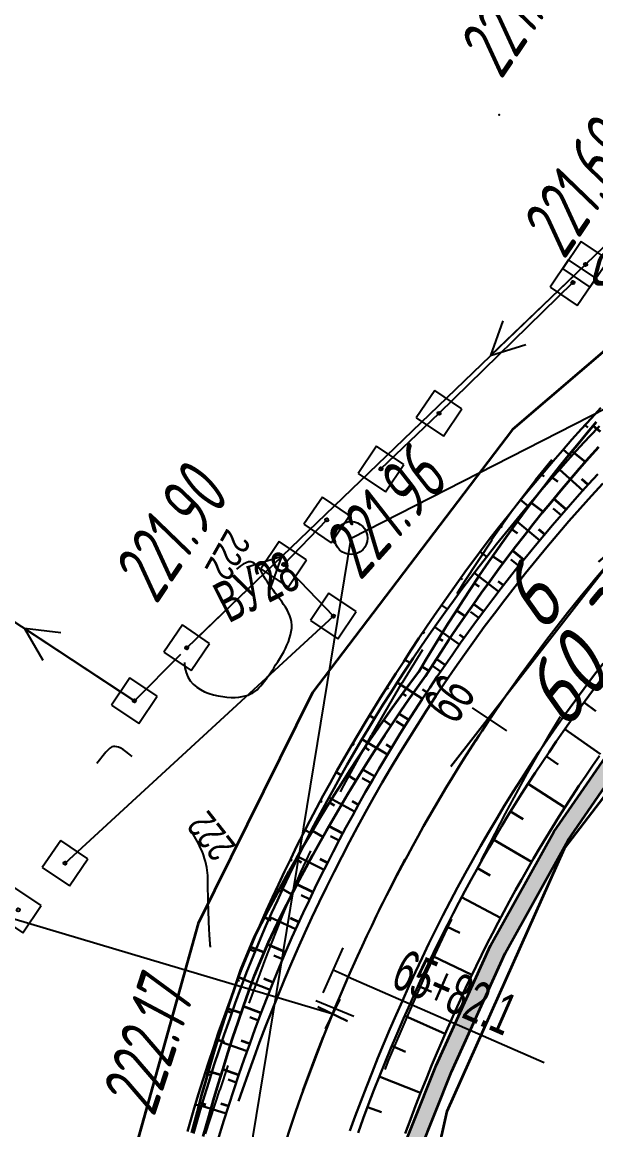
# Model space of a CAD drawing. Header units: millimetres. Extents: x -1799 to 6962, y -1020 to 4121.
# Drawn here: x 3678.8 to 3713.7, y 3040.5 to 3107.9 of the extents above; entities that cross this region are included whole.
import ezdxf
from ezdxf import colors
from ezdxf.entities.mleader import LeaderData, LeaderLine
from ezdxf.math import Vec2, Vec3

# ---------------------------------------------------------------- set-up
doc = ezdxf.new("R2010")
doc.units = ezdxf.units.MM
doc.linetypes.add('CONTI', pattern=[0])
doc.linetypes.add('STROT', pattern=[1.7, 0.5, -1.2])
for name, color, linetype, lineweight in [('10', 1, 'Continuous', 35), ('геология', 7, 'Continuous', 20), ('КОПИЯ_ОСЬ_13_ОТКОСЫ', 7, 'Continuous', 30), ('КОПИЯ_ОСЬ_ГРАНИЦЫ_ПОЛОС', 7, 'Continuous', 30), ('ОСЬ_ВЕРХ_ПОКРЫТИЯ_ГРАНИЦЫ_ПОЛОС', 7, 'Continuous', 30), ('ОСЬ_ВЕРХ_ПОКРЫТИЯ_ОСЬ', 1, 'Continuous', 30), ('Ось_примыкания', 1, 'Continuous', 35), ('Отметки', 5, 'Continuous', 30), ('Тротуар', 40, 'Continuous', 35), ('Уклоны ПЧ', 5, 'Continuous', 30)]:
    doc.layers.add(name, color=color, linetype=linetype, lineweight=lineweight)
for name, color, linetype in [('GOR_BDEFAULT', 212, 'CONTI'), ('PI_OTDEFAULT', 172, 'CONTI'), ('PI_TTDEFAULT', 5, 'CONTI'), ('SIT_LDEFAULT', 7, 'CONTI'), ('USLZNDEFAULT', 7, 'CONTI'), ('КОПИЯ_ОСЬ_ТАНГЕНСЫ', 1, 'Continuous'), ('ОСЬ_ВЕРХ_ПОКРЫТИЯ_ОТКОСЫ', 7, 'Continuous'), ('ОСЬ_ВЕРХ_ПОКРЫТИЯ_ПИКЕТЫ', 1, 'Continuous'), ('ОСЬ_ВЕРХ_ПОКРЫТИЯ_РАЗБИВКА_КРИВ', 1, 'Continuous'), ('ОСЬ_ВЕРХ_ПОКРЫТИЯ_ТАНГЕНСЫ', 1, 'Continuous'), ('разметка', 7, 'Continuous')]:
    doc.layers.add(name, color=color, linetype=linetype)
doc.styles.add('eskd', font='spds.shx', dxfattribs={"width": 1.2, "oblique": 15})
doc.styles.add('SHRFT', font='TXT', dxfattribs={"width": 3.5})
doc.styles.get("Standard").update_dxf_attribs({"font": 'arial.ttf'})
doc.styles.add('ГОСТ', font='', dxfattribs={"oblique": 15, "height": 4})
doc.styles.get('ГОСТ').set_extended_font_data('GOST type A')

# ---------------------------------------------------------------- blocks, each defined once
blk = doc.blocks.new('BL_27')
at = {"color": 0}
for p, q in [((1, 1), (-1, 1)), ((-1, 1), (-1, -1)), ((1, -1), (1, 1)), ((-1, -1), (1, -1))]:
    blk.add_line(p, q, dxfattribs=at)
blk.add_circle((0, 0), 0.1, dxfattribs=at)
blk = doc.blocks.new('*U52')
at = {"layer": 'КОПИЯ_ОСЬ_13_ОТКОСЫ'}
for points in [[(430.806, 813.685), (431.18, 814.957), (431.471, 815.913), (431.769, 816.867), (432.075, 817.819), (432.388, 818.768), (432.711, 819.72), (433.042, 820.668), (433.381, 821.614), (433.729, 822.557), (434.086, 823.5), (434.921, 825.564), (435.267, 826.357), (435.618, 827.146), (435.977, 827.933), (436.341, 828.717), (436.712, 829.498), (437.089, 830.275), (437.473, 831.05), (437.862, 831.822), (438.258, 832.59), (438.661, 833.355), (439.069, 834.117), (439.484, 834.875), (439.905, 835.63), (440.332, 836.382), (440.765, 837.13), (441.204, 837.875), (441.649, 838.616), (442.101, 839.353), (442.558, 840.086), (443.021, 840.816), (443.49, 841.542), (443.965, 842.265), (444.423, 842.975), (444.887, 843.682), (445.356, 844.384), (445.831, 845.084), (446.312, 845.779), (446.797, 846.471), (447.289, 847.158), (447.786, 847.842), (448.288, 848.522), (448.795, 849.198), (449.308, 849.87), (449.826, 850.537), (450.35, 851.201), (450.878, 851.861), (451.412, 852.516), (451.951, 853.167), (452.495, 853.814), (453.044, 854.456), (453.616, 855.114), (454.193, 855.767), (454.775, 856.415), (455.363, 857.058), (455.956, 857.697)], [(431.175, 813.568), (431.544, 814.837), (431.831, 815.792), (432.125, 816.744), (432.426, 817.694), (432.735, 818.642), (433.054, 819.592), (433.381, 820.539), (433.715, 821.483), (434.058, 822.424), (434.411, 823.365), (435.246, 825.422), (435.584, 826.197), (435.928, 826.969), (436.278, 827.739), (436.635, 828.505), (436.997, 829.269), (437.366, 830.03), (437.74, 830.788), (438.121, 831.543), (438.507, 832.294), (438.9, 833.043), (439.299, 833.789), (439.703, 834.531), (440.114, 835.27), (440.53, 836.006), (440.952, 836.738), (441.38, 837.467), (441.814, 838.193), (442.253, 838.915), (442.699, 839.634), (443.15, 840.349), (443.606, 841.06), (444.069, 841.768), (444.536, 842.472), (445.01, 843.172), (445.489, 843.869), (445.974, 844.562), (446.476, 845.266), (446.983, 845.967), (447.497, 846.664), (448.016, 847.356), (448.54, 848.044), (449.07, 848.728), (449.606, 849.408), (450.147, 850.083), (450.694, 850.754), (451.247, 851.42), (451.804, 852.081), (452.367, 852.739), (452.936, 853.391), (453.509, 854.039), (454.088, 854.682), (454.673, 855.32), (455.262, 855.954), (455.857, 856.582)], [(454.992, 856.653), (455.15, 856.509)], [(453.659, 855.163), (454.141, 854.74)], [(452.346, 853.637), (452.491, 853.514)], [(451.07, 852.097), (451.513, 851.737)], [(449.823, 850.533), (449.954, 850.43)], [(448.606, 848.947), (449.006, 848.645)], [(447.418, 847.337), (447.534, 847.253)], [(446.261, 845.706), (446.615, 845.46)], [(445.134, 844.054), (445.235, 843.986)], [(444.039, 842.38), (444.344, 842.184)], [(442.935, 840.682), (443.036, 840.618)], [(441.875, 838.986), (442.182, 838.798)], [(440.847, 837.271), (440.95, 837.21)], [(439.852, 835.536), (440.164, 835.36)], [(438.889, 833.783), (438.994, 833.727)], [(437.96, 832.012), (438.278, 831.849)], [(437.064, 830.224), (437.17, 830.172)], [(436.202, 828.419), (436.524, 828.269)], [(435.374, 826.599), (435.481, 826.551)], [(434.595, 824.757), (434.922, 824.624)], [(433.858, 822.898), (433.97, 822.855)], [(433.168, 821.02), (433.507, 820.899)], [(432.511, 819.131), (432.629, 819.091)], [(431.885, 817.232), (432.242, 817.117)], [(431.29, 815.322), (431.414, 815.285)]]:
    blk.add_lwpolyline(points, dxfattribs=at)
blk = doc.blocks.new('_None')
blk = doc.blocks.new('Крест')
at = {"layer": 'Отметки'}
for points in [[(0, 1), (0, -1)], [(-1, 0), (1, 0)]]:
    blk.add_lwpolyline(points, dxfattribs=at)
blk = doc.blocks.new('Стрелка')
at = {"layer": 'Уклоны ПЧ', "ltscale": 2}
for points in [[(-0.023, -0.048), (-0.023, 17.972)], [(-0.023, -0.048), (-0.578, 2.622)], [(-0.023, -0.048), (0.532, 2.622)]]:
    blk.add_lwpolyline(points, dxfattribs=at)

msp = doc.modelspace()

# ---------------------------------------------------------------- hatches: boundary and pattern name
at = {"layer": 'Тротуар', "lineweight": 30, "ltscale": 7}
msp.add_hatch(color=256, dxfattribs=at).paths.add_polyline_path([(4355.026, 2987.245), (4352.622, 2989.782), (4345.427, 2993.281), (4338.394, 2996.926), (4334.905, 2998.92), (4331.584, 3001.033), (4325.137, 3005.952), (4319.491, 3011.624), (4314.469, 3017.834), (4309.932, 3024.285), (4307.646, 3027.716), (4301.367, 3037.941), (4295.156, 3048.209), (4289.986, 3056.769), (4280.835, 3072.269), (4272.55, 3085.951), (4265.234, 3097.893), (4261.114, 3101.507), (4255.468, 3107.674), (4252.851, 3111.934), (4250.972, 3116.597), (4250.585, 3117.56), (4249.719, 3119.765), (4248.666, 3123.345), (4248.323, 3124.321), (4247.98, 3125.297), (4241.939, 3135.217), (4234.518, 3147.093), (4225.78, 3160.49), (4219.022, 3170.408), (4211.937, 3180.091), (4203.112, 3191.194), (4194.18, 3201.563), (4183.21, 3213.325), (4172.573, 3223.78), (4162.939, 3232.607), (4150.941, 3243.284), (4138.679, 3253.563), (4117.058, 3271.355), (4101.903, 3284.023), (4086.977, 3297.339), (4083.578, 3299.881), (4077.037, 3304.486), (4070.152, 3308.55), (4062.976, 3311.79), (4055.187, 3313.858), (4047.095, 3314.906), (4039.194, 3314.51), (4031.355, 3312.695), (4024.186, 3309.608), (4017.316, 3305.344), (4008.1, 3297.932), (3998.942, 3289.839), (3996.071, 3287.056), (3984.757, 3275.743), (3983.052, 3274.038), (3982.329, 3273.347), (3976.255, 3267.275), (3965.028, 3255.875), (3952.386, 3243.061), (3945.337, 3235.968), (3938.229, 3228.933), (3931.095, 3221.926), (3922.526, 3213.525), (3913.887, 3205.055), (3900.709, 3192.936), (3893.252, 3186.273), (3888.799, 3182.354), (3880.991, 3175.997), (3874.788, 3170.946), (3865.391, 3163.481), (3855.795, 3156.275), (3849.369, 3151.511), (3844.564, 3148.067), (3839.698, 3144.637), (3832.981, 3140.049), (3830.301, 3138.269), (3823.273, 3133.561), (3822.443, 3133.006), (3809.622, 3124.407), (3792.023, 3114.358), (3786.086, 3111.259), (3780.023, 3108.407), (3761.667, 3099.663), (3749.56, 3093.587), (3739.444, 3087.864), (3738.739, 3087.426), (3732.468, 3082.562), (3726.512, 3077.16), (3720.889, 3071.42), (3715.659, 3065.179), (3710.962, 3058.323), (3707.32, 3051.736), (3703.938, 3044.269), (3700.864, 3036.478), (3698.458, 3028.966), (3695.598, 3017.765), (3693.191, 3006.011), (3691.1, 2983.08), (3692.241, 2982.689), (3694.173, 3005.821), (3696.572, 3017.54), (3699.543, 3029.107), (3701.99, 3036.656), (3704.929, 3044.035), (3708.201, 3051.263), (3712.009, 3058.115), (3716.543, 3064.688), (3721.631, 3070.747), (3727.193, 3076.428), (3733.066, 3081.759), (3739.311, 3086.604), (3740.034, 3087.053), (3750.032, 3092.705), (3762.015, 3098.833), (3780.451, 3107.484), (3786.563, 3110.334), (3792.489, 3113.472), (3810.085, 3123.523), (3830.857, 3137.439), (3833.537, 3139.218), (3840.159, 3143.739), (3845.068, 3147.214), (3849.925, 3150.749), (3856.392, 3155.473), (3865.972, 3162.73), (3875.413, 3170.165), (3881.622, 3175.221), (3889.445, 3181.591), (3893.916, 3185.525), (3901.381, 3192.195), (3914.576, 3204.33), (3923.226, 3212.811), (3931.795, 3221.212), (3938.931, 3228.221), (3946.043, 3235.26), (3953.097, 3242.357), (3965.74, 3255.172), (3976.964, 3266.57), (3985.463, 3275.036), (3996.773, 3286.343), (3999.622, 3289.105), (4008.744, 3297.168), (4017.895, 3304.526), (4024.65, 3308.719), (4031.668, 3311.741), (4039.333, 3313.516), (4047.055, 3313.903), (4054.994, 3312.874), (4062.639, 3310.845), (4069.691, 3307.661), (4076.5, 3303.642), (4082.99, 3299.072), (4086.343, 3296.564), (4101.249, 3283.266), (4116.42, 3270.585), (4138.04, 3252.793), (4150.286, 3242.528), (4162.272, 3231.863), (4171.847, 3223.057), (4182.46, 3212.663), (4193.35, 3200.994), (4202.341, 3190.556), (4211.142, 3179.485), (4218.205, 3169.831), (4224.947, 3159.937), (4233.677, 3146.552), (4241.089, 3134.69), (4246.972, 3125.147), (4248.831, 3119.35), (4251.955, 3111.482), (4254.666, 3107.069), (4260.416, 3100.789), (4264.381, 3097.354), (4271.694, 3085.435), (4279.977, 3071.756), (4289.128, 3056.256), (4294.307, 3047.694), (4300.531, 3037.432), (4306.803, 3027.178), (4309.038, 3023.822), (4313.665, 3017.24), (4318.747, 3010.955), (4324.471, 3005.203), (4330.909, 3000.28), (4334.388, 2998.064), (4337.915, 2996.047), (4344.978, 2992.388), (4352.021, 2988.962), (4354.437, 2986.412), (4356.729, 2985.394), (4357.135, 2986.308)])

# ---------------------------------------------------------------- linework, layer by layer
at = {"layer": '10'}
for p, q in [((3724.936, 3097.063), (3708.646, 3083.113)), ((3708.646, 3083.113), (3696.476, 3067.103)), ((3711.806, 3057.613), (3721.786, 3070.723)), ((3711.806, 3057.613), (3721.786, 3070.723)), ((3696.476, 3067.103), (3689.536, 3053.053)), ((3704.676, 3041.643), (3711.806, 3057.613)), ((3704.676, 3041.643), (3711.806, 3057.613)), ((3689.536, 3053.053), (3682.646, 3028.403)), ((3695.296, 2999.583), (3704.676, 3041.643)), ((3695.296, 2999.583), (3704.676, 3041.643))]:
    msp.add_line(p, q, dxfattribs=at)
msp.add_lwpolyline([(3751.806, 3114.223), (3724.936, 3097.063), (3708.646, 3083.113), (3696.476, 3067.103), (3689.536, 3053.053), (3682.646, 3028.403), (3677.526, 3002.273), (3673.516, 2965.033), (3670.386, 2948.323), (3653.766, 2907.463), (3639.006, 2882.743), (3625.716, 2865.653), (3592.506, 2834.923), (3493.496, 2731.233), (3483.276, 2723.163), (3391.296, 2664.393), (3376.696, 2652.193), (3361.056, 2633.243), (3356.616, 2613.263), (3360.796, 2590.303)], dxfattribs=at)
at = {"layer": 'GOR_BDEFAULT', "color": 212, "elevation": 222, "flags": 128}
for points in [[(3688.702, 3068.939), (3688.722, 3068.609), (3688.792, 3068.319), (3688.902, 3068.059), (3689.052, 3067.819), (3689.232, 3067.619), (3689.442, 3067.439), (3689.672, 3067.289), (3689.922, 3067.159), (3690.192, 3067.049), (3690.462, 3066.969), (3690.742, 3066.899), (3691.022, 3066.859), (3691.282, 3066.829), (3691.542, 3066.809), (3691.782, 3066.809), (3692.002, 3066.829), (3692.212, 3066.859), (3692.392, 3066.899), (3692.562, 3066.949), (3692.712, 3067.019), (3692.852, 3067.089), (3692.982, 3067.179), (3693.112, 3067.279), (3693.222, 3067.389), (3693.332, 3067.509), (3693.442, 3067.639), (3693.552, 3067.779), (3693.662, 3067.919), (3693.762, 3068.079), (3693.882, 3068.239), (3694.002, 3068.419), (3694.122, 3068.599), (3694.242, 3068.789), (3694.372, 3068.979), (3694.492, 3069.169), (3694.612, 3069.379), (3694.732, 3069.579), (3694.832, 3069.789), (3694.932, 3069.989), (3695.022, 3070.199), (3695.092, 3070.409), (3695.152, 3070.609), (3695.192, 3070.819), (3695.222, 3071.019), (3695.222, 3071.209), (3695.202, 3071.399), (3695.162, 3071.589), (3695.102, 3071.769), (3695.022, 3071.949), (3694.942, 3072.129), (3694.832, 3072.299), (3694.722, 3072.469), (3694.612, 3072.639), (3694.482, 3072.809), (3694.352, 3072.979), (3694.222, 3073.149), (3694.102, 3073.319), (3693.972, 3073.479), (3693.852, 3073.649), (3693.742, 3073.829), (3693.632, 3073.999), (3693.532, 3074.169), (3693.442, 3074.329), (3693.352, 3074.489), (3693.262, 3074.639), (3693.162, 3074.769), (3693.072, 3074.879), (3692.962, 3074.959), (3692.852, 3075.019), (3692.732, 3075.049), (3692.592, 3075.049), (3692.442, 3074.999), (3692.272, 3074.919), (3692.082, 3074.789), (3691.872, 3074.609)], [(3685.512, 3063.219), (3685.322, 3063.389), (3685.142, 3063.529), (3684.972, 3063.639), (3684.832, 3063.719), (3684.692, 3063.779), (3684.582, 3063.809), (3684.472, 3063.819), (3684.382, 3063.819), (3684.292, 3063.799), (3684.222, 3063.759), (3684.152, 3063.719), (3684.092, 3063.659), (3684.032, 3063.599), (3683.982, 3063.539), (3683.922, 3063.479), (3683.372, 3062.789)], [(3690.272, 3051.629), (3690.272, 3051.679), (3690.262, 3051.749), (3690.262, 3051.819), (3690.252, 3051.899), (3690.242, 3051.979), (3690.242, 3052.069), (3690.232, 3052.169), (3690.222, 3052.269), (3690.222, 3052.379), (3690.212, 3052.499), (3690.202, 3052.619), (3690.202, 3052.739), (3690.192, 3052.869), (3690.182, 3053.009), (3690.182, 3053.139), (3690.172, 3053.289), (3690.172, 3053.439), (3690.162, 3053.589), (3690.162, 3053.739), (3690.152, 3053.899), (3690.152, 3054.059), (3690.142, 3054.219), (3690.142, 3054.379), (3690.132, 3054.549), (3690.132, 3054.709), (3690.132, 3054.869), (3690.122, 3055.029), (3690.122, 3055.199), (3690.122, 3055.359), (3690.122, 3055.519), (3690.122, 3055.669), (3690.112, 3055.829), (3690.112, 3055.979), (3690.102, 3056.139), (3690.082, 3056.299), (3690.062, 3056.469), (3690.022, 3056.649), (3689.982, 3056.829), (3689.922, 3057.019), (3689.852, 3057.229), (3689.772, 3057.449), (3689.662, 3057.679), (3689.542, 3057.929), (3689.392, 3058.199), (3689.232, 3058.489)]]:
    msp.add_lwpolyline(points, dxfattribs=at)
at = {"layer": 'PI_TTDEFAULT', "color": 5}
for p in [(3707.822, 3102.239, 221.235), (3712.312, 3092.039, 221.659), (3697.752, 3071.759, 221.955), (3688.842, 3069.829, 222.197), (3686.952, 3041.829, 222.173)]:
    msp.add_point(p, dxfattribs=at)
at = {"layer": 'SIT_LDEFAULT', "color": 7}
for p, q in [((3738.632, 3117.849), (3713.082, 3093.149)), ((3713.082, 3093.149), (3688.842, 3069.829)), ((3712.362, 3092.459), (3707.312, 3087.599)), ((3704.182, 3084.089), (3712.312, 3092.039)), ((3708.062, 3089.709), (3707.312, 3087.599)), ((3707.312, 3087.599), (3709.452, 3088.269)), ((3700.642, 3080.709), (3704.182, 3084.089)), ((3711.042, 3081.259), (3710.042, 3080.049)), ((3710.052, 3080.049), (3708.782, 3078.389)), ((3708.782, 3078.389), (3707.372, 3076.369)), ((3668.992, 3077.569), (3685.652, 3066.609)), ((3694.732, 3074.899), (3697.352, 3077.609)), ((3707.382, 3076.369), (3705.692, 3073.799)), ((3689.562, 3070.519), (3694.612, 3075.379)), ((3694.612, 3075.379), (3692.472, 3074.709)), ((3693.862, 3073.269), (3694.612, 3075.379)), ((3697.752, 3071.759), (3694.732, 3074.899)), ((3705.692, 3073.799), (3705.262, 3073.119)), ((3681.442, 3056.729), (3697.752, 3071.759)), ((3684.812, 3067.159), (3678.972, 3071.009)), ((3678.972, 3071.009), (3680.092, 3069.069)), ((3681.192, 3070.739), (3678.972, 3071.009)), ((3703.162, 3069.709), (3701.932, 3067.689)), ((3685.652, 3066.609), (3688.472, 3069.449)), ((3701.922, 3067.699), (3700.062, 3064.509)), ((3710.902, 3064.559), (3711.562, 3065.649)), ((3700.052, 3064.509), (3698.362, 3061.459)), ((3709.542, 3062.179), (3710.902, 3064.559)), ((3708.222, 3059.759), (3709.542, 3062.179)), ((3698.372, 3061.459), (3698.162, 3061.059)), ((3706.952, 3057.319), (3708.222, 3059.759)), ((3696.362, 3057.479), (3695.762, 3056.189)), ((3706.742, 3056.899), (3706.952, 3057.319)), ((3695.762, 3056.189), (3694.652, 3053.589)), ((3694.652, 3053.589), (3693.622, 3050.959)), ((3704.532, 3052.439), (3704.962, 3053.319)), ((3703.362, 3049.919), (3704.532, 3052.439)), ((3693.622, 3050.959), (3692.662, 3048.309)), ((3702.232, 3047.359), (3703.362, 3049.919)), ((3692.662, 3048.309), (3692.622, 3048.209)), ((3701.132, 3044.759), (3702.232, 3047.359)), ((3700.892, 3044.179), (3701.122, 3044.759)), ((3691.332, 3044.429), (3690.842, 3042.949)), ((3690.832, 3042.949), (3689.952, 3040.269))]:
    msp.add_line(p, q, dxfattribs=at)
at = {"layer": 'КОПИЯ_ОСЬ_13_ОТКОСЫ'}
for points in [[(3689.242, 3040.291), (3689.611, 3041.561), (3689.897, 3042.516), (3690.191, 3043.468), (3690.493, 3044.418), (3690.802, 3045.366), (3691.121, 3046.315), (3691.447, 3047.263), (3691.782, 3048.207), (3692.125, 3049.148), (3692.478, 3050.089), (3693.312, 3052.146), (3693.65, 3052.921), (3693.995, 3053.693), (3694.345, 3054.462), (3694.701, 3055.229), (3695.064, 3055.993), (3695.433, 3056.754), (3695.807, 3057.511), (3696.187, 3058.266), (3696.574, 3059.018), (3696.967, 3059.767), (3697.366, 3060.512), (3697.77, 3061.255), (3698.181, 3061.994), (3698.597, 3062.729), (3699.019, 3063.462), (3699.447, 3064.191), (3699.88, 3064.917), (3700.32, 3065.639), (3700.766, 3066.357), (3701.216, 3067.073), (3701.673, 3067.784), (3702.135, 3068.492), (3702.603, 3069.196), (3703.077, 3069.896), (3703.556, 3070.593), (3704.04, 3071.285), (3704.542, 3071.99), (3705.05, 3072.691), (3705.563, 3073.388), (3706.082, 3074.08), (3706.607, 3074.768), (3707.137, 3075.452), (3707.673, 3076.132), (3708.214, 3076.807), (3708.761, 3077.477), (3709.313, 3078.144), (3709.871, 3078.805), (3710.434, 3079.462), (3711.002, 3080.115), (3711.576, 3080.763), (3712.155, 3081.406), (3712.74, 3082.044), (3713.329, 3082.677), (3713.923, 3083.306)], [(3690.707, 3039.825), (3691.094, 3041.074), (3691.394, 3042.011), (3691.7, 3042.946), (3692.014, 3043.879), (3692.336, 3044.808), (3692.666, 3045.739), (3693.004, 3046.666), (3693.35, 3047.59), (3693.704, 3048.512), (3694.093, 3049.496), (3694.491, 3050.476), (3694.899, 3051.452), (3695.234, 3052.208), (3695.575, 3052.962), (3695.921, 3053.713), (3696.273, 3054.461), (3696.632, 3055.206), (3696.997, 3055.949), (3697.367, 3056.688), (3697.743, 3057.425), (3698.125, 3058.159), (3698.513, 3058.889), (3698.906, 3059.617), (3699.306, 3060.341), (3699.711, 3061.062), (3700.122, 3061.78), (3700.538, 3062.495), (3700.96, 3063.206), (3701.388, 3063.914), (3701.822, 3064.618), (3702.261, 3065.319), (3702.705, 3066.017), (3703.155, 3066.711), (3703.611, 3067.401), (3704.072, 3068.088), (3704.539, 3068.771), (3705.01, 3069.45), (3705.488, 3070.125), (3705.97, 3070.797), (3706.458, 3071.465), (3706.952, 3072.129), (3707.45, 3072.789), (3707.954, 3073.445), (3708.463, 3074.097), (3708.977, 3074.745), (3709.496, 3075.389), (3710.02, 3076.028), (3710.55, 3076.664), (3711.084, 3077.295), (3711.624, 3077.922), (3712.168, 3078.545), (3712.717, 3079.163), (3713.272, 3079.777), (3713.831, 3080.387)], [(3712.918, 3079.387), (3711.494, 3080.67)], [(3711.594, 3077.888), (3711.117, 3078.302)], [(3710.299, 3076.364), (3708.843, 3077.577)], [(3709.034, 3074.816), (3708.546, 3075.206)], [(3707.798, 3073.243), (3706.314, 3074.386)], [(3706.593, 3071.647), (3706.097, 3072.014)], [(3705.418, 3070.028), (3703.91, 3071.1)], [(3704.275, 3068.387), (3703.772, 3068.73)], [(3699.251, 3040.335), (3699.566, 3041.2), (3699.888, 3042.063), (3700.216, 3042.921), (3700.551, 3043.775), (3700.893, 3044.627), (3701.243, 3045.475), (3701.623, 3046.375), (3702.013, 3047.272), (3702.412, 3048.164), (3702.72, 3048.861), (3703.034, 3049.555), (3703.353, 3050.247), (3703.678, 3050.936), (3704.008, 3051.623), (3704.344, 3052.307), (3704.685, 3052.988), (3705.031, 3053.667), (3705.383, 3054.343), (3705.74, 3055.016), (3706.103, 3055.686), (3706.471, 3056.353), (3706.844, 3057.018), (3707.223, 3057.679), (3707.606, 3058.337), (3707.995, 3058.992), (3708.389, 3059.645), (3708.789, 3060.294), (3709.193, 3060.939), (3709.602, 3061.582), (3710.017, 3062.221), (3710.437, 3062.857), (3710.862, 3063.49), (3711.291, 3064.119), (3711.726, 3064.745), (3712.166, 3065.367), (3712.61, 3065.986), (3713.06, 3066.601), (3713.514, 3067.213), (3713.974, 3067.821)], [(3703.164, 3066.724), (3701.635, 3067.725)], [(3712.99, 3066.506), (3713.704, 3065.982)], [(3702.085, 3065.04), (3701.575, 3065.36)], [(3711.823, 3064.882), (3713.996, 3063.354)], [(3701.039, 3063.336), (3699.491, 3064.266)], [(3702.124, 3040.293), (3702.436, 3041.137), (3702.753, 3041.974), (3703.077, 3042.808), (3703.408, 3043.639), (3703.746, 3044.467), (3704.611, 3046.489), (3704.877, 3047.085), (3705.176, 3047.765), (3705.481, 3048.443), (3705.791, 3049.118), (3706.106, 3049.79), (3706.427, 3050.461), (3706.753, 3051.128), (3707.085, 3051.793), (3707.422, 3052.455), (3707.764, 3053.115), (3708.111, 3053.772), (3708.464, 3054.426), (3708.821, 3055.077), (3709.184, 3055.725), (3709.552, 3056.37), (3709.925, 3057.013), (3710.304, 3057.652), (3710.687, 3058.289), (3711.076, 3058.922), (3711.469, 3059.552), (3711.867, 3060.179), (3712.271, 3060.803), (3712.679, 3061.424), (3713.093, 3062.041), (3713.511, 3062.655), (3713.934, 3063.266)], [(3710.689, 3063.234), (3711.426, 3062.739)], [(3700.025, 3061.612), (3699.51, 3061.908)], [(3709.591, 3061.563), (3711.831, 3060.123)], [(3699.044, 3059.869), (3697.482, 3060.728)], [(3708.527, 3059.87), (3709.286, 3059.404)], [(3698.098, 3058.107), (3697.578, 3058.38)], [(3707.499, 3058.154), (3709.804, 3056.805)], [(3697.185, 3056.327), (3695.61, 3057.116)], [(3706.507, 3056.418), (3707.287, 3055.983)], [(3696.307, 3054.53), (3695.784, 3054.78)], [(3705.551, 3054.661), (3707.917, 3053.406)], [(3695.463, 3052.717), (3693.879, 3053.436)], [(3704.632, 3052.884), (3705.432, 3052.482)], [(3694.661, 3050.885), (3694.135, 3051.104)], [(3703.75, 3051.089), (3706.173, 3049.931)], [(3693.909, 3049.032), (3692.317, 3049.661)], [(3702.907, 3049.276), (3703.725, 3048.906)], [(3693.19, 3047.165), (3692.678, 3047.357)], [(3702.092, 3047.45), (3704.555, 3046.359)], [(3692.504, 3045.287), (3690.958, 3045.835)], [(3701.3, 3045.613), (3702.132, 3045.264)], [(3691.851, 3043.396), (3691.355, 3043.563)], [(3700.545, 3043.761), (3703.059, 3042.763)], [(3691.227, 3041.496), (3689.733, 3041.973)], [(3699.825, 3041.895), (3700.673, 3041.576)]]:
    msp.add_lwpolyline(points, dxfattribs=at)
at = {"layer": 'КОПИЯ_ОСЬ_ГРАНИЦЫ_ПОЛОС'}
msp.add_lwpolyline([(3691.985, 3042.251), (3692.224, 3042.948), (3692.563, 3043.914), (3692.911, 3044.877), (3693.268, 3045.838), (3693.633, 3046.797), (3694.007, 3047.753), (3694.39, 3048.706), (3694.782, 3049.656), (3695.184, 3050.602), (3695.595, 3051.546), (3696.016, 3052.485), (3696.446, 3053.42), (3696.885, 3054.351), (3697.333, 3055.277), (3697.791, 3056.199), (3698.258, 3057.117), (3698.734, 3058.029), (3699.219, 3058.937), (3699.713, 3059.84), (3700.216, 3060.738), (3700.727, 3061.631), (3701.248, 3062.519), (3701.778, 3063.401), (3702.316, 3064.279), (3702.863, 3065.151), (3703.418, 3066.017), (3703.982, 3066.878), (3704.555, 3067.733), (3705.136, 3068.583), (3705.726, 3069.426), (3706.324, 3070.264), (3706.93, 3071.096), (3707.545, 3071.921), (3708.167, 3072.741), (3708.798, 3073.554), (3709.437, 3074.361), (3710.084, 3075.162), (3710.738, 3075.956), (3711.401, 3076.744), (3712.072, 3077.524), (3712.75, 3078.299), (3713.436, 3079.066), (3714.129, 3079.827)], dxfattribs=at)
at = {"layer": 'КОПИЯ_ОСЬ_ТАНГЕНСЫ'}
for p, q in [((3698.832, 3076.501), (3862.78, 3160.132)), ((3668.278, 2890.251), (3698.832, 3076.501))]:
    msp.add_line(p, q, dxfattribs=at)
msp.add_circle((3698.832, 3076.501), 1, dxfattribs=at)
at = {"layer": 'ОСЬ_ВЕРХ_ПОКРЫТИЯ_ГРАНИЦЫ_ПОЛОС', "linetype": 'Continuous'}
msp.add_lwpolyline([(3714.16, 3068.882), (3713.576, 3068.124), (3712.999, 3067.359), (3712.431, 3066.589), (3711.87, 3065.813), (3711.316, 3065.032), (3710.771, 3064.245), (3710.233, 3063.453), (3709.704, 3062.655), (3709.182, 3061.852), (3708.668, 3061.044), (3708.162, 3060.231), (3707.665, 3059.414), (3707.175, 3058.591), (3706.694, 3057.763), (3706.221, 3056.931), (3705.756, 3056.094), (3705.3, 3055.252), (3704.851, 3054.406), (3704.412, 3053.555), (3703.981, 3052.701), (3703.558, 3051.841), (3703.144, 3050.978), (3702.738, 3050.111), (3702.342, 3049.24), (3701.953, 3048.364), (3701.568, 3047.501), (3701.19, 3046.633), (3700.82, 3045.761), (3700.458, 3044.885), (3700.104, 3044.005), (3699.757, 3043.121), (3699.418, 3042.233), (3699.086, 3041.342), (3698.76, 3040.448)], dxfattribs=at)
at = {"layer": 'ОСЬ_ВЕРХ_ПОКРЫТИЯ_ОСЬ'}
msp.add_lwpolyline([(3694.835, 3039.734), (3695.143, 3040.664), (3695.459, 3041.592), (3695.783, 3042.518), (3696.114, 3043.441), (3696.453, 3044.361), (3696.799, 3045.278), (3697.154, 3046.192), (3697.517, 3047.102), (3697.889, 3048.009), (3698.269, 3048.913), (3698.658, 3049.813), (3698.658, 3049.813, -0.10957), (3724.202, 3084.786)], format="xyb", dxfattribs=at)
at = {"layer": 'ОСЬ_ВЕРХ_ПОКРЫТИЯ_ОТКОСЫ'}
msp.add_lwpolyline([(3690.707, 3039.825), (3691.094, 3041.074), (3691.394, 3042.011), (3691.7, 3042.946), (3692.014, 3043.879), (3692.336, 3044.808), (3692.666, 3045.739), (3693.004, 3046.666), (3693.35, 3047.59), (3693.704, 3048.512), (3694.093, 3049.496), (3694.491, 3050.476), (3694.899, 3051.452), (3695.234, 3052.208), (3695.575, 3052.962), (3695.921, 3053.713), (3696.273, 3054.461), (3696.632, 3055.206), (3696.997, 3055.949), (3697.367, 3056.688), (3697.743, 3057.425), (3698.125, 3058.159), (3698.513, 3058.889), (3698.906, 3059.617), (3699.306, 3060.341), (3699.711, 3061.062), (3700.122, 3061.78), (3700.538, 3062.495), (3700.96, 3063.206), (3701.388, 3063.914), (3701.822, 3064.618), (3702.261, 3065.319), (3702.705, 3066.017), (3703.155, 3066.711), (3703.611, 3067.401), (3704.072, 3068.088), (3704.539, 3068.771), (3705.01, 3069.45), (3705.488, 3070.125), (3705.97, 3070.797), (3706.458, 3071.465), (3706.952, 3072.129), (3707.45, 3072.789), (3707.954, 3073.445), (3708.463, 3074.097), (3708.977, 3074.745), (3709.496, 3075.389), (3710.02, 3076.028), (3710.55, 3076.664), (3711.084, 3077.295), (3711.624, 3077.922), (3712.168, 3078.545), (3712.717, 3079.163), (3713.272, 3079.777), (3713.831, 3080.387)], dxfattribs=at)
at = {"layer": 'ОСЬ_ВЕРХ_ПОКРЫТИЯ_ПИКЕТЫ'}
for p, q in [((3708.295, 3064.781), (3706.22, 3066.175)), ((3708.295, 3064.781), (3706.22, 3066.175)), ((3698.989, 3047.398), (3696.678, 3048.353))]:
    msp.add_line(p, q, dxfattribs=at)
at = {"layer": 'ОСЬ_ВЕРХ_ПОКРЫТИЯ_РАЗБИВКА_КРИВ'}
for p, q in [((3697.14, 3048.84), (3698.343, 3051.588)), ((3698.658, 3049.813), (3697.742, 3050.214)), ((3698.658, 3049.813), (3710.567, 3044.601))]:
    msp.add_line(p, q, dxfattribs=at)
at = {"layer": 'ОСЬ_ВЕРХ_ПОКРЫТИЯ_ТАНГЕНСЫ'}
for p, q in [((3698.832, 3076.501), (3862.782, 3160.129)), ((3668.282, 2890.249), (3698.832, 3076.501))]:
    msp.add_line(p, q, dxfattribs=at)
msp.add_circle((3698.832, 3076.501), 1, dxfattribs=at)
at = {"layer": 'Ось_примыкания', "color": 0}
for p, q in [((3713.552, 3083.331), (3713.973, 3082.975)), ((3712.273, 3081.794), (3713.074, 3081.137)), ((3711.023, 3080.233), (3711.405, 3079.935)), ((3713.237, 3079.738), (3712.851, 3080.086)), ((3711.906, 3078.245), (3711.165, 3078.892)), ((3709.803, 3078.648), (3710.521, 3078.106)), ((3708.612, 3077.041), (3708.949, 3076.795)), ((3710.603, 3076.727), (3710.25, 3077.027)), ((3709.331, 3075.184), (3708.655, 3075.73)), ((3707.454, 3075.411), (3708.083, 3074.974)), ((3706.326, 3073.759), (3706.616, 3073.565)), ((3708.088, 3073.617), (3707.768, 3073.867)), ((3706.876, 3072.027), (3706.269, 3072.477)), ((3705.228, 3072.087), (3705.758, 3071.744)), ((3704.164, 3070.394), (3704.404, 3070.247)), ((3705.694, 3070.413), (3705.411, 3070.617)), ((3704.543, 3068.777), (3704.017, 3069.143)), ((3703.131, 3068.682), (3703.558, 3068.428)), ((3701.973, 3067.053), (3702.183, 3066.899)), ((3703.425, 3067.119), (3703.162, 3067.293)), ((3700.811, 3065.425), (3701.273, 3065.099)), ((3702.338, 3065.441), (3701.754, 3065.813)), ((3699.681, 3063.775), (3699.933, 3063.606)), ((3701.284, 3063.741), (3700.96, 3063.937)), ((3698.581, 3062.104), (3699.13, 3061.752)), ((3700.262, 3062.022), (3699.552, 3062.435)), ((3697.515, 3060.412), (3697.811, 3060.23)), ((3699.274, 3060.283), (3698.886, 3060.497)), ((3696.48, 3058.701), (3697.115, 3058.323)), ((3698.32, 3058.525), (3697.482, 3058.97)), ((3695.478, 3056.97), (3695.819, 3056.779)), ((3697.398, 3056.75), (3696.948, 3056.981)), ((3696.512, 3054.957), (3695.543, 3055.424)), ((3694.508, 3055.221), (3695.234, 3054.829)), ((3693.572, 3053.454), (3693.957, 3053.254)), ((3695.66, 3053.148), (3695.143, 3053.386)), ((3692.714, 3051.649), (3693.543, 3051.308)), ((3694.845, 3051.322), (3693.739, 3051.784)), ((3691.978, 3049.79), (3692.398, 3049.645)), ((3694.084, 3049.472), (3693.526, 3049.693)), ((3693.357, 3047.609), (3692.29, 3048.019)), ((3691.342, 3047.893), (3692.156, 3047.629)), ((3690.739, 3045.987), (3691.133, 3045.866)), ((3692.664, 3045.733), (3692.152, 3045.914)), ((3690.168, 3044.07), (3690.93, 3043.85)), ((3692.003, 3043.845), (3691.029, 3044.173)), ((3689.628, 3042.144), (3689.995, 3042.045)), ((3691.373, 3041.947), (3690.91, 3042.095))]:
    msp.add_line(p, q, dxfattribs=at)
for points in [[(3689.145, 3040.322), (3689.481, 3041.604), (3689.743, 3042.568), (3690.012, 3043.531), (3690.289, 3044.491), (3690.574, 3045.449), (3690.869, 3046.41), (3691.172, 3047.369), (3691.483, 3048.325), (3691.802, 3049.278), (3692.131, 3050.232), (3692.978, 3052.292), (3693.382, 3053.088), (3693.793, 3053.88), (3694.21, 3054.669), (3694.634, 3055.454), (3695.065, 3056.235), (3695.502, 3057.013), (3695.945, 3057.787), (3696.395, 3058.558), (3696.851, 3059.325), (3697.314, 3060.087), (3697.783, 3060.846), (3698.259, 3061.601), (3698.74, 3062.352), (3699.244, 3063.12), (3699.754, 3063.884), (3700.27, 3064.644), (3700.793, 3065.399), (3701.322, 3066.149), (3701.858, 3066.895), (3702.4, 3067.636), (3702.948, 3068.373), (3703.382, 3069.106), (3703.822, 3069.836), (3704.267, 3070.563), (3704.718, 3071.285), (3705.175, 3072.004), (3705.638, 3072.72), (3706.106, 3073.432), (3706.581, 3074.14), (3707.06, 3074.844), (3707.546, 3075.544), (3708.037, 3076.24), (3708.533, 3076.933), (3709.036, 3077.621), (3709.539, 3078.299), (3710.048, 3078.973), (3710.562, 3079.642), (3711.081, 3080.308), (3711.606, 3080.97), (3712.136, 3081.627), (3712.671, 3082.28), (3713.212, 3082.929), (3713.757, 3083.573)], [(3689.842, 3040.101), (3690.196, 3041.369), (3690.471, 3042.323), (3690.754, 3043.274), (3691.044, 3044.223), (3691.341, 3045.17), (3691.648, 3046.119), (3691.963, 3047.065), (3692.286, 3048.009), (3692.617, 3048.95), (3692.958, 3049.89), (3693.8, 3051.933), (3694.168, 3052.698), (3694.543, 3053.461), (3694.923, 3054.22), (3695.31, 3054.977), (3695.702, 3055.73), (3696.101, 3056.48), (3696.506, 3057.227), (3696.917, 3057.97), (3697.333, 3058.711), (3697.756, 3059.448), (3698.184, 3060.181), (3698.619, 3060.911), (3699.059, 3061.638), (3699.505, 3062.36), (3699.957, 3063.08), (3700.415, 3063.795), (3700.89, 3064.523), (3701.371, 3065.247), (3701.857, 3065.966), (3702.349, 3066.682), (3702.847, 3067.394), (3703.351, 3068.102), (3703.821, 3068.84), (3704.297, 3069.573), (3704.779, 3070.303), (3705.267, 3071.029), (3705.762, 3071.75), (3706.262, 3072.467), (3706.768, 3073.18), (3707.281, 3073.889), (3707.799, 3074.594), (3708.323, 3075.294), (3708.853, 3075.99), (3709.388, 3076.681), (3709.929, 3077.368), (3710.476, 3078.05), (3711.029, 3078.728), (3711.588, 3079.401), (3712.154, 3080.071), (3712.725, 3080.737), (3713.302, 3081.397), (3713.884, 3082.053)]]:
    msp.add_lwpolyline(points, dxfattribs=at)
at = {"layer": 'разметка', "linetype": 'STROT', "lineweight": 30, "ltscale": 7}
msp.add_lwpolyline([(3695.018, 3040.29, -0.645807), (3695.018, 3040.29, -0.134905), (3724.2, 3084.785, -0.058851), (3755.875, 3105.534), (3755.875, 3105.534), (3755.875, 3105.534)], format="xyb", dxfattribs=at)
at = {"layer": 'Тротуар', "linetype": 'Continuous'}
for points in [[(3692.241, 2982.689), (3694.173, 3005.821), (3696.572, 3017.54), (3699.543, 3029.107), (3701.99, 3036.656), (3704.929, 3044.035), (3708.201, 3051.263), (3712.009, 3058.115), (3716.543, 3064.688), (3721.631, 3070.747), (3727.193, 3076.428), (3733.066, 3081.759), (3739.311, 3086.604), (3740.034, 3087.053), (3750.032, 3092.705), (3762.015, 3098.833)], [(3691.1, 2983.08), (3693.191, 3006.011), (3695.598, 3017.765), (3698.582, 3029.386), (3701.049, 3036.995), (3704.008, 3044.426), (3707.307, 3051.713), (3711.159, 3058.643), (3715.747, 3065.294), (3720.89, 3071.419), (3726.5, 3077.149), (3732.423, 3082.526), (3738.739, 3087.426), (3739.447, 3087.866)]]:
    msp.add_lwpolyline(points, dxfattribs=at)

# ---------------------------------------------------------------- block references
at = {"layer": 'USLZNDEFAULT', "color": 7, "rotation": 56}
for p in [(3713.082, 3093.149), (3712.312, 3092.039), (3704.182, 3084.089), (3700.642, 3080.709), (3697.352, 3077.609), (3694.732, 3074.899), (3697.752, 3071.759), (3688.842, 3069.829), (3685.652, 3066.609), (3681.442, 3056.729), (3678.592, 3053.889)]:
    msp.add_blockref('BL_27', p, dxfattribs=at)
at = {"layer": 'КОПИЯ_ОСЬ_13_ОТКОСЫ'}
msp.add_blockref('*U52', (3258.067, 2226.724), dxfattribs=at)
at = {"layer": 'Отметки', "rotation": 64.43940739841229}
msp.add_blockref('Крест', (3697.714, 3047.555), dxfattribs=at)
at = {"layer": 'Уклоны ПЧ', "rotation": 142.1235074627983}
msp.add_blockref('Стрелка', (3715.908, 3076.803), dxfattribs=at)

# ---------------------------------------------------------------- texts
at = {"layer": 'GOR_BDEFAULT', "color": 212, "style": 'SHRFT', "width": 0.75}
for rotation, p in [(240.67004, (3691.289, 3077.143, 222)), (128.1776, (3691.897, 3057.771, 222))]:
    msp.add_text('222', height=1.7223, rotation=rotation, dxfattribs=at).set_placement(p)
at = {"layer": 'PI_OTDEFAULT', "color": 172, "style": 'eskd', "oblique": 10, "width": 0.8}
for s, rotation, p in [('221.24', 56, (3707.952, 3104.319)), ('221.69', 56, (3711.778, 3093.363)), ('221.96', 48, (3699.382, 3073.839)), ('221.90', 56, (3686.982, 3072.389)), ('222.17', 72, (3686.862, 3041.229))]:
    msp.add_text(s, height=3.5, rotation=rotation, dxfattribs=at).set_placement(p)
at = {"layer": 'геология', "color": 1, "style": 'ГОСТ', "oblique": 15}
msp.add_text('скв. 23', height=3, rotation=0.1, dxfattribs=at).set_placement((3713.263, 3091.842))
at = {"layer": 'КОПИЯ_ОСЬ_ТАНГЕНСЫ', "width": 0.6}
msp.add_text('ВУ28', height=2.5, rotation=27.02638, dxfattribs=at).set_placement((3691.383, 3071.298))
at = {"layer": 'ОСЬ_ВЕРХ_ПОКРЫТИЯ_ПИКЕТЫ', "width": 0.6}
msp.add_text('66', height=2.5, rotation=56.10853, dxfattribs=at).set_placement((3705.176, 3065.069))
at = {"layer": 'ОСЬ_ВЕРХ_ПОКРЫТИЯ_РАЗБИВКА_КРИВ', "width": 0.6}
msp.add_text('65+82.1', height=2.5, rotation=336.36107, dxfattribs=at).set_placement((3701.148, 3049.269))
at = {"layer": 'ОСЬ_ВЕРХ_ПОКРЫТИЯ_ТАНГЕНСЫ', "width": 0.6}
msp.add_text('ВУ28', height=2.5, rotation=27.02529, dxfattribs=at).set_placement((3691.382, 3071.298))
at = {"layer": 'Уклоны ПЧ', "style": 'ГОСТ', "oblique": 15}
for s, p in [('6', (3710.482, 3070.613)), ('60,3', (3711.883, 3064.717))]:
    msp.add_text(s, height=4, rotation=50.28403, dxfattribs=at).set_placement(p)

# ---------------------------------------------------------------- leaders
at = {"layer": 'Отметки', "ltscale": 0.2}
ml = msp.add_multileader_mtext('Standard', dxfattribs=at)
ml.set_content('222,37', color=256, style='ГОСТ')
ml.set_leader_properties()
ml.set_arrow_properties(name='NONE')
ml.build(insert=Vec2(0, 0))
ml.multileader.update_dxf_attribs({"text_left_attachment_type": 6, "text_right_attachment_type": 6, "dogleg_length": 0.36, "arrow_head_size": 2})
ctx = ml.context
ctx.base_point, ctx.arrow_head_size, ctx.landing_gap_size, ctx.plane_origin, ctx.plane_x_axis, ctx.plane_y_axis = Vec3(3702.258, 3117.631), 2, 0, Vec3(3760.503, 3070.873), Vec3(0.836942, 0.547291), Vec3(-0.547291, 0.836942)
ctx.left_attachment, ctx.right_attachment, ctx.text_align_type = 6, 6, 2
notes = []
notes.append((ctx, [(1, (1, 1, 0), (3720.035, 3129.257), (-0.836942, -0.547291), 0.36, [(0, [(3735.452, 3093.469)], 0, [])])]))
ctx.mtext.insert, ctx.mtext.text_direction, ctx.mtext.rotation, ctx.mtext.alignment, ctx.mtext.line_spacing_style, ctx.mtext.flow_direction = Vec3(3717.216, 3132.91), Vec3(0.836942, 0.547291), 0.579124, 3, 2, 5
ml = msp.add_multileader_mtext('Standard', dxfattribs=at)
ml.set_content('222,74', color=256, style='ГОСТ')
ml.set_leader_properties()
ml.set_arrow_properties(name='NONE')
ml.build(insert=Vec2(0, 0))
ml.multileader.update_dxf_attribs({"text_left_attachment_type": 6, "text_right_attachment_type": 6, "dogleg_length": 0.36, "arrow_head_size": 2})
ctx = ml.context
ctx.base_point, ctx.arrow_head_size, ctx.landing_gap_size, ctx.plane_origin, ctx.plane_x_axis, ctx.plane_y_axis = Vec3(3657.663, 3038.189), 2, 0, Vec3(3730.743, 3040.687), Vec3(0.446436, 0.894816), Vec3(-0.894816, 0.446436)
ctx.left_attachment, ctx.right_attachment, ctx.text_align_type = 6, 6, 2
notes.append((ctx, [(1, (1, 1, 0), (3666.912, 3056.727), (-0.446436, -0.894816), 0.36, [(0, [(3697.714, 3047.555)], 0, [])])]))
ctx.mtext.insert, ctx.mtext.text_direction, ctx.mtext.rotation, ctx.mtext.alignment, ctx.mtext.line_spacing_style, ctx.mtext.flow_direction = Vec3(3662.635, 3058.459), Vec3(0.446436, 0.894816), 1.108018, 3, 2, 5
for ctx, leaders in notes:
    for number, flags, end, landing, length, lines in leaders:
        leader = LeaderData()
        leader.index, (leader.has_last_leader_line, leader.has_dogleg_vector, leader.attachment_direction) = number, flags
        leader.last_leader_point, leader.dogleg_vector, leader.dogleg_length = Vec3(end), Vec3(landing), length
        for number, points, colour, breaks in lines:
            line = LeaderLine()
            line.index, line.vertices, line.color, line.breaks = number, Vec3.list(points), colors.encode_raw_color(colour), breaks
            leader.lines.append(line)
        ctx.leaders.append(leader)

doc.saveas('drawing.dxf')
